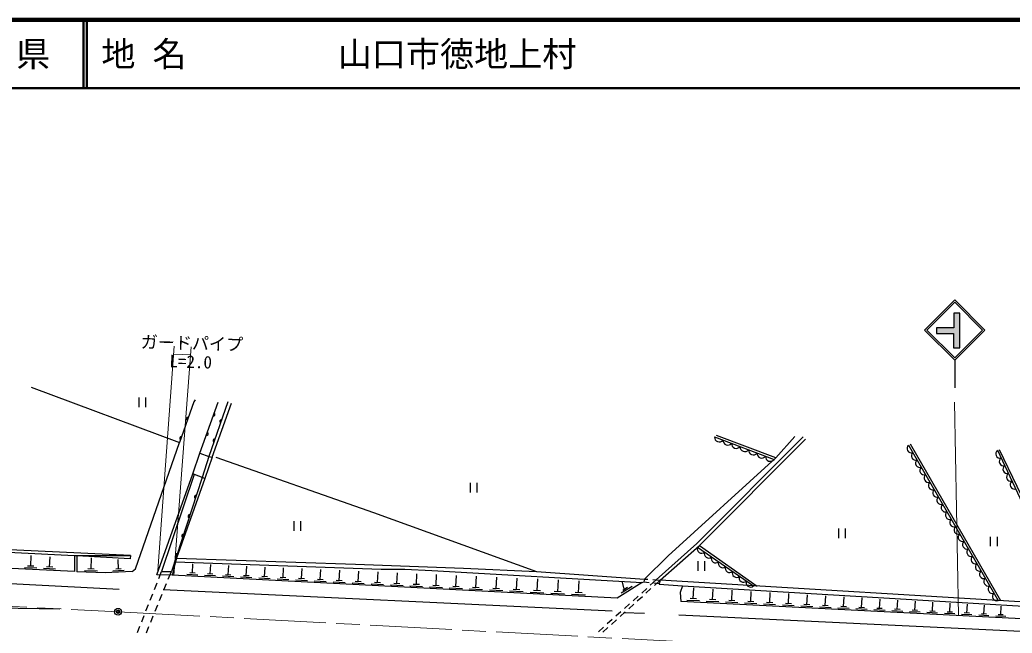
# Model space of a CAD drawing. Units: millimetres, scale not verified. Extents: x 40000 to 680000, y 20000 to 380000.
# Drawn here: x 358424 to 503916, y 290160 to 380000 of the extents above; entities that cross this region are included whole.
import ezdxf
from ezdxf.enums import TextEntityAlignment as Align

# ---------------------------------------------------------------- set-up
doc = ezdxf.new("R2010")
doc.units = ezdxf.units.MM
doc.header["$LTSCALE"] = 1000
doc.header["$PDMODE"] = 32
doc.header["$PDSIZE"] = 500
doc.linetypes.add('CHAIN', pattern=[18.5, 12, -1.5, 3.5, -1.5])
for name, color, linetype, lineweight in [('M-BGD', 7, 'Continuous', 25), ('M-BMK', 2, 'CHAIN', 13), ('M-BMK-SRVR', 3, 'Continuous', 25), ('M-STR-HTXT', 7, 'Continuous', 13), ('M-STR-STRC', 7, 'Continuous', 25), ('M-TTL', 2, 'Continuous', 140), ('M-TTL-LINE', 7, 'Continuous', 50)]:
    doc.layers.add(name, color=color, linetype=linetype, lineweight=lineweight)
doc.layers.add('M-TTL-TXT', color=7, linetype='Continuous')
doc.styles.add('ＭＳ ゴシック', font='')
doc.styles.get('ＭＳ ゴシック').set_extended_font_data('MS Gothic')

msp = doc.modelspace()

# ---------------------------------------------------------------- hatches: boundary and pattern name
at = {"layer": 'M-STR-STRC'}
for points in [[(495312, 331975), (495312, 334079), (492814, 334079), (492814, 334903), (495348, 334903), (495348, 337025), (496261, 337025), (496261, 331975)], [(495312, 331975), (495312, 334079), (492814, 334079), (492814, 334903), (495348, 334903), (495348, 337025), (496261, 337025), (496261, 331975)], [(495312, 331975), (495312, 334079), (492814, 334079), (492814, 334903), (495348, 334903), (495348, 337025), (496261, 337025), (496261, 331975)], [(495312, 331975), (495312, 334079), (492814, 334079), (492814, 334903), (495348, 334903), (495348, 337025), (496261, 337025), (496261, 331975)], [(495312, 331975), (495312, 334079), (492814, 334079), (492814, 334903), (495348, 334903), (495348, 337025), (496261, 337025), (496261, 331975)], [(496261, 337025), (495348, 337025), (495348, 334903), (492814, 334903), (492814, 334079), (495312, 334079), (495312, 331975), (496261, 331975)]]:
    msp.add_hatch(color=256, dxfattribs=at).paths.add_polyline_path(points)

# ---------------------------------------------------------------- linework, layer by layer
at = {"layer": 'M-BGD'}
for p, q in [((360071, 326193), (381831, 318065)), ((375865, 324665), (375865, 323265)), ((376915, 323265), (376915, 324665)), ((384809, 316525), (387494, 323976)), ((388942, 324029), (386152, 316024)), ((460282, 318916), (469010, 315607)), ((469255, 315830), (460581, 319116)), ((458071, 302986), (473623, 318554)), ((488712, 317702), (501845, 294918)), ((502236, 294895), (488993, 317833)), ((386152, 316024), (385133, 312983)), ((387165, 315948), (410279, 307820)), ((501747, 316943), (512380, 294284)), ((512955, 294219), (502075, 317034)), ((385133, 312983), (380637, 299185)), ((424440, 312158), (424440, 310758)), ((425490, 310758), (425490, 312158)), ((410279, 307820), (434155, 299184)), ((398581, 306560), (398581, 305160)), ((399631, 305160), (399631, 306560)), ((457798, 302746), (465980, 297079)), ((278910, 301502), (373001, 296606)), ((360015, 299974), (360089, 301521)), ((362794, 299836), (362866, 301349)), ((366458, 301550), (366435, 299194)), ((368857, 299554), (368906, 301170)), ((449987, 298083), (453459, 301470)), ((366435, 299194), (347859, 300079)), ((360912, 299658), (359092, 299744)), ((360470, 299952), (359560, 299995)), ((363239, 299814), (362349, 299857)), ((372893, 299541), (372831, 300939)), ((381238, 300623), (411379, 299523)), ((381407, 301131), (407654, 300285)), ((383722, 298958), (383793, 300311)), ((386335, 298824), (386407, 300196)), ((388970, 298690), (389043, 300081)), ((391627, 298555), (391701, 299964)), ((394306, 298419), (394381, 299847)), ((397008, 298281), (397083, 299728)), ((407654, 300285), (423487, 299692)), ((363672, 299526), (361891, 299611)), ((369799, 299240), (367898, 299298)), ((369333, 299539), (368382, 299568)), ((373726, 299330), (372081, 299258)), ((373304, 299559), (372481, 299523)), ((378801, 298157), (379209, 299185)), ((380186, 298080), (380637, 299185)), ((445989, 295269), (380780, 298671)), ((384506, 298677), (382914, 298760)), ((384120, 298937), (383324, 298978)), ((387130, 298540), (385516, 298624)), ((386739, 298803), (385932, 298846)), ((389775, 298402), (388139, 298488)), ((389379, 298669), (388561, 298712)), ((392443, 298263), (390785, 298349)), ((392042, 298533), (391213, 298577)), ((394726, 298397), (393886, 298440)), ((397434, 298259), (396582, 298303)), ((399732, 298142), (399809, 299609)), ((402479, 298002), (402557, 299488)), ((405249, 297861), (405328, 299367)), ((408043, 297719), (408122, 299244)), ((410859, 297575), (410940, 299121)), ((411379, 299523), (414851, 299523)), ((413700, 297431), (413781, 298996)), ((414851, 299523), (418830, 299353)), ((416564, 297285), (416647, 298870)), ((418830, 299353), (449649, 297575)), ((419452, 297138), (419536, 298744)), ((422364, 296990), (422449, 298616)), ((423487, 299692), (434155, 299184)), ((425301, 296840), (425387, 298487)), ((428262, 296689), (428349, 298357)), ((434155, 299184), (449987, 298083)), ((378172, 296577), (378542, 297507)), ((379543, 296506), (379921, 297432)), ((395133, 298123), (393453, 298210)), ((397846, 297981), (396143, 298070)), ((400581, 297838), (398856, 297928)), ((400164, 298120), (399301, 298165)), ((403340, 297694), (401591, 297786)), ((402916, 297979), (402042, 298025)), ((406121, 297549), (404350, 297642)), ((405692, 297838), (404807, 297884)), ((408926, 297403), (407131, 297497)), ((408491, 297695), (407594, 297742)), ((411754, 297255), (409936, 297350)), ((411314, 297552), (410405, 297599)), ((414606, 297107), (412765, 297203)), ((414160, 297407), (413239, 297455)), ((417482, 296956), (415617, 297054)), ((417030, 297261), (416097, 297309)), ((420382, 296805), (418492, 296904)), ((419924, 297113), (418980, 297162)), ((422843, 296965), (421886, 297014)), ((425785, 296815), (424816, 296865)), ((431248, 296537), (431336, 298226)), ((434259, 296384), (434349, 298094)), ((437296, 296229), (437386, 297961)), ((440358, 296073), (440449, 297827)), ((449649, 297575), (445989, 295269)), ((448184, 297006), (446576, 296000)), ((447497, 296835), (446818, 296390)), ((449649, 297575), (449903, 297660)), ((449987, 298083), (449903, 297660)), ((449903, 297660), (450690, 297585)), ((449987, 298083), (450512, 298046)), ((451736, 297958), (450862, 297175)), ((451211, 297996), (451736, 297958)), ((451386, 297518), (452173, 297443)), ((451476, 297153), (452303, 297903)), ((455598, 297078), (512328, 293704)), ((377544, 294998), (377914, 295927)), ((378900, 294932), (379278, 295858)), ((379460, 296559), (445246, 293427)), ((423306, 296653), (421393, 296752)), ((426255, 296499), (424317, 296600)), ((429228, 296344), (427266, 296446)), ((428753, 296664), (427772, 296715)), ((432226, 296187), (430239, 296291)), ((431745, 296511), (430752, 296563)), ((435250, 296029), (433238, 296134)), ((434763, 296357), (433756, 296410)), ((438299, 295870), (436261, 295977)), ((437805, 296202), (436786, 296256)), ((441373, 295710), (439310, 295817)), ((440873, 296046), (439842, 296100)), ((449076, 295572), (448331, 294904)), ((448956, 294871), (449697, 295542)), ((450341, 296707), (449597, 296039)), ((450216, 296012), (450957, 296683)), ((457156, 295196), (457237, 296780)), ((459994, 295048), (460073, 296611)), ((462807, 294901), (462886, 296444)), ((465597, 294756), (465674, 296278)), ((468363, 294611), (468439, 296114)), ((471105, 294468), (471180, 295951)), ((473824, 294327), (473898, 295789)), ((476520, 294186), (476593, 295629)), ((479193, 294047), (479265, 295470)), ((276178, 294998), (364301, 293719)), ((376916, 293418), (377285, 294347)), ((378257, 293358), (378635, 294284)), ((447810, 294437), (447066, 293769)), ((447696, 293730), (448437, 294401)), ((511538, 291949), (455352, 294807)), ((458074, 294869), (456211, 294964)), ((457622, 295172), (456691, 295220)), ((460899, 294725), (459060, 294819)), ((460454, 295025), (459534, 295071)), ((463701, 294583), (461886, 294675)), ((463261, 294878), (462354, 294924)), ((466479, 294442), (464688, 294533)), ((466044, 294733), (465149, 294779)), ((469233, 294301), (467465, 294391)), ((468804, 294589), (467921, 294634)), ((471963, 294163), (470220, 294251)), ((471541, 294446), (470669, 294491)), ((474671, 294025), (472951, 294112)), ((474254, 294305), (473394, 294348)), ((477356, 293888), (475658, 293975)), ((476944, 294164), (476095, 294208)), ((479612, 294025), (478774, 294068)), ((482256, 293887), (481430, 293929)), ((481843, 293908), (481915, 295312)), ((484471, 293771), (484542, 295156)), ((487077, 293635), (487146, 295001)), ((489660, 293501), (489729, 294848)), ((492222, 293367), (492289, 294696)), ((494761, 293235), (494828, 294545)), ((497280, 293103), (497345, 294395)), ((499776, 292973), (499841, 294246)), ((502252, 292844), (502316, 294099)), ((376288, 291838), (376657, 292768)), ((377615, 291785), (377993, 292710)), ((446545, 293302), (445800, 292634)), ((446435, 292588), (447177, 293260)), ((446939, 293173), (449987, 293088)), ((455067, 292834), (510609, 290209)), ((480017, 293753), (478343, 293838)), ((482657, 293619), (481005, 293703)), ((485273, 293485), (483644, 293568)), ((484878, 293751), (484064, 293792)), ((487868, 293353), (486261, 293435)), ((487478, 293615), (486675, 293656)), ((490440, 293223), (488856, 293303)), ((490056, 293480), (489264, 293521)), ((492991, 293093), (491428, 293172)), ((492612, 293347), (491831, 293387)), ((495520, 292964), (493979, 293043)), ((495147, 293215), (494376, 293254)), ((498028, 292837), (496508, 292914)), ((497659, 293084), (496900, 293123)), ((500514, 292710), (499016, 292786)), ((500151, 292954), (499402, 292992)), ((502979, 292585), (501502, 292660)), ((502621, 292825), (501883, 292863)), ((375659, 290259), (376029, 291188)), ((376972, 290211), (377350, 291136)), ((444014, 291032), (443269, 290364)), ((445279, 292167), (444535, 291499)), ((445175, 291447), (445917, 292118)), ((443915, 290306), (444657, 290977))]:
    msp.add_line(p, q, dxfattribs=at)
for points in [[(384150, 324318), (383913, 324029), (381831, 318065)], [(384809, 316525), (386152, 316024), (386631, 315925), (389448, 323833)], [(473283, 318911), (457696, 303297), (451736, 297958), (452303, 297903), (458071, 302986), (466532, 297045)], [(453459, 301470), (469255, 315830), (472046, 318963)], [(374910, 299183), (375378, 299592), (381831, 318065)], [(386631, 315925), (385564, 312825), (383791, 313475), (384809, 316525)], [(381238, 300623), (380780, 298671), (378495, 298718), (383791, 313475)], [(383974, 313408), (379209, 299185), (380637, 299185)], [(385564, 312825), (381407, 301131), (381238, 300623)], [(347859, 300079), (347932, 302472), (366458, 301550), (374624, 301533), (347521, 302816), (331319, 303670), (331576, 304407)], [(374624, 301533), (374601, 301034), (366778, 301496), (366770, 299132)], [(374910, 299183), (370915, 299006), (366770, 299132)], [(447029, 296632), (446998, 296788), (446779, 297631)], [(512380, 294284), (452303, 297903), (452147, 297349), (455598, 297078), (455235, 296106), (455352, 294807)]]:
    msp.add_lwpolyline(points, dxfattribs=at)
for centre, radius, start, end in [((383101, 321531), 256, 83.42984, 238.06907), ((386790, 322188), 256, 262.86, 57.49924), ((388008, 321177), 256, 83.45753, 238.09676), ((382112, 318699), 256, 83.42984, 238.06907), ((385773, 319366), 256, 262.86, 57.49924), ((460975, 318861), 694, 175.49896, 322.97675), ((387020, 318345), 256, 83.45753, 238.09676), ((462221, 318388), 694, 175.49896, 322.97675), ((463468, 317916), 694, 175.49896, 322.97675), ((464715, 317443), 694, 175.49896, 322.97675), ((489148, 317231), 642, 132.74194, 287.1776), ((465962, 316970), 694, 175.49896, 322.97675), ((467208, 316498), 694, 175.49896, 322.97675), ((468455, 316025), 694, 175.49896, 322.97675), ((489773, 316146), 642, 132.74194, 287.1776), ((502141, 316437), 642, 127.88579, 282.39097), ((502673, 315304), 642, 127.88579, 282.39097), ((490399, 315061), 642, 132.74194, 287.1776), ((491024, 313976), 642, 132.74194, 287.1776), ((503205, 314171), 642, 127.88579, 282.39097), ((491649, 312891), 642, 132.74194, 287.1776), ((503736, 313038), 642, 127.88579, 282.39097), ((492275, 311806), 642, 132.74194, 287.1776), ((504268, 311905), 642, 127.88579, 282.39097), ((384257, 310113), 256, 84.63074, 239.26998), ((492900, 310721), 642, 132.74194, 287.1776), ((493525, 309636), 642, 132.74194, 287.1776), ((494151, 308551), 642, 132.74194, 287.1776), ((383328, 307261), 256, 84.63074, 239.26998), ((494776, 307466), 642, 132.74194, 287.1776), ((495402, 306381), 642, 132.74194, 287.1776), ((496027, 305296), 642, 132.74194, 287.1776), ((382398, 304409), 256, 84.63074, 239.26998), ((496652, 304211), 642, 132.74194, 287.1776), ((458388, 302504), 637, 157.70861, 312.87474), ((497278, 303126), 642, 132.74194, 287.1776), ((381469, 301556), 256, 84.63074, 239.26998), ((459410, 301796), 637, 157.70861, 312.87474), ((460433, 301087), 637, 157.70861, 312.87474), ((497903, 302041), 642, 132.74194, 287.1776), ((498529, 300956), 642, 132.74194, 287.1776), ((461456, 300379), 637, 157.70861, 312.87474), ((462479, 299671), 637, 157.70861, 312.87474), ((499154, 299871), 642, 132.74194, 287.1776), ((463501, 298962), 637, 157.70861, 312.87474), ((464524, 298254), 637, 157.70861, 312.87474), ((499779, 298786), 642, 132.74194, 287.1776), ((465547, 297545), 637, 157.70861, 312.87474), ((500405, 297702), 642, 132.74194, 287.1776), ((501030, 296617), 642, 132.74194, 287.1776), ((501655, 295532), 642, 132.74194, 287.1776)]:
    msp.add_arc(centre, radius, start, end, dxfattribs=at)
at = {"layer": 'M-BMK'}
for p, q in [((273574, 298283), (372824, 293291)), ((372824, 293291), (472066, 288013))]:
    msp.add_line(p, q, dxfattribs=at)
at = {"layer": 'M-BMK-SRVR'}
msp.add_circle((372824, 293291), 500, dxfattribs=at)
msp.add_point((372824, 293291), dxfattribs=at)
at = {"layer": 'M-STR-HTXT'}
for p, q in [((381069, 332204), (378664, 299355)), ((383524, 332119), (380984, 298591)), ((383434, 330935), (380982, 331024))]:
    msp.add_line(p, q, dxfattribs=at)
at = {"layer": 'M-STR-STRC'}
for p, q in [((495488, 338965), (491076, 334553)), ((495488, 338626), (491415, 334553)), ((499900, 334553), (495488, 338965)), ((499561, 334553), (495488, 338626)), ((496261, 337025), (495348, 337025)), ((495348, 337025), (495348, 334903)), ((496261, 331975), (496261, 337025)), ((495348, 334903), (492814, 334903)), ((492814, 334903), (492814, 334079)), ((491076, 334553), (495488, 330140)), ((491415, 334553), (495488, 330480)), ((492814, 334079), (495312, 334079)), ((495312, 334079), (495312, 331975)), ((495488, 330140), (499900, 334553)), ((495488, 330480), (499561, 334553)), ((495312, 331975), (496261, 331975)), ((495488, 330140), (495488, 326106)), ((478440, 305484), (478440, 304084)), ((479490, 304084), (479490, 305484)), ((500704, 304283), (500704, 302883)), ((501754, 302883), (501754, 304283)), ((457822, 300704), (457822, 299304)), ((458872, 299304), (458872, 300704))]:
    msp.add_line(p, q, dxfattribs=at)
at = {"layer": 'M-STR-STRC', "lineweight": 13}
msp.add_line((496070, 292736), (495453, 323981), dxfattribs=at)
at = {"layer": 'M-TTL'}
msp.add_line((680000, 380000), (40000, 380000), dxfattribs=at)
at = {"layer": 'M-TTL-LINE'}
for p, q in [((367750, 380000), (367750, 370000)), ((368250, 380000), (368250, 370000)), ((40000, 370000), (680000, 370000))]:
    msp.add_line(p, q, dxfattribs=at)

# ---------------------------------------------------------------- texts
at = {"layer": 'M-STR-STRC', "style": 'ＭＳ ゴシック'}
for s, rotation, p in [('ガードパイプ', 358.419, (376120, 331382)), ('L=2.0', 358.167, (380315, 328561))]:
    msp.add_text(s, height=1833, rotation=rotation, dxfattribs=at).set_placement(p, align=Align.BOTTOM_LEFT)
at = {"layer": 'M-TTL-TXT', "style": 'ＭＳ ゴシック'}
msp.add_text('山\u3000口\u3000県', height=3666, dxfattribs=at).set_placement((350375, 375000), align=Align.MIDDLE_CENTER)
for s, p in [('地 名', (370380, 375000)), ('山口市徳地上村', (405024, 375000))]:
    msp.add_text(s, height=3666, dxfattribs=at).set_placement(p, align=Align.MIDDLE_LEFT)

doc.saveas('drawing.dxf')
